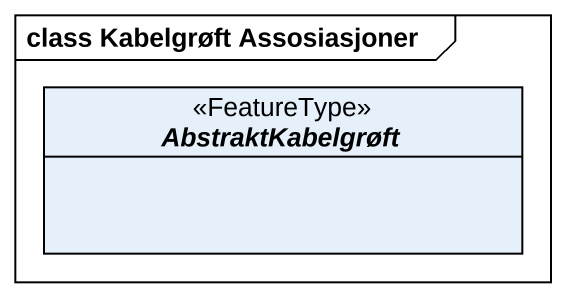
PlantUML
@startuml
mainframe class Kabelgrøft Assosiasjoner
hide circle
hide empty members
abstract class AbstraktKabelgrøft <<FeatureType>>
@enduml
